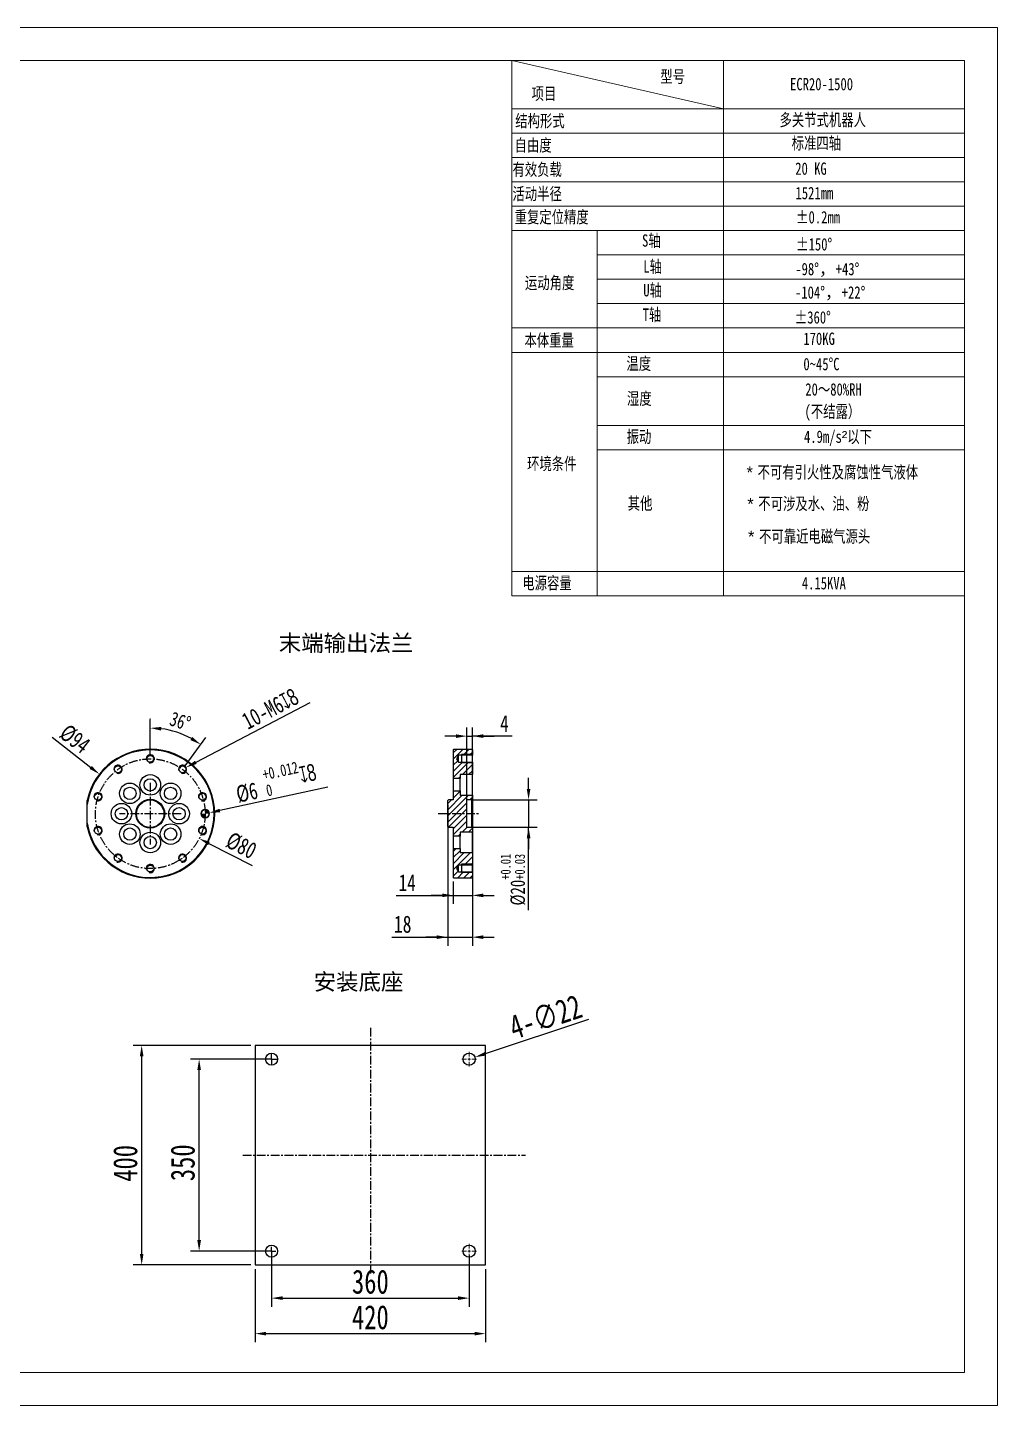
# Model space of a CAD drawing. Header units: millimetres. Extents: x -2601 to 21461, y 11492 to 21077.
# Drawn here: x 17926 to 21461, y 11839 to 16862 of the extents above; entities that cross this region are included whole.
import ezdxf

# ---------------------------------------------------------------- set-up
doc = ezdxf.new("R2010")
doc.units = ezdxf.units.MM
doc.header["$PDSIZE"] = -1
for name, pattern in [('CENTER', [50.8, 31.75, -6.35, 6.35, -6.35]), ('CENTERX2', [20.32, 12.7, -2.54, 2.54, -2.54]), ('HIDDEN', [9.525, 6.35, -3.175])]:
    doc.linetypes.add(name, pattern=pattern)
for name, color, linetype, lineweight in [('DIM', 4, 'Continuous', 0), ('标注', 7, 'Continuous', 35), ('标注层', 161, 'Continuous', 25), ('粗实线层', 7, 'Continuous', 25)]:
    doc.layers.add(name, color=color, linetype=linetype, lineweight=lineweight)
doc.layers.add('中心线层', color=1, linetype='CENTERX2')
doc.styles.get("Standard").update_dxf_attribs({"font": ''})
doc.styles.get('Standard').set_extended_font_data('HYSWLongFangSong')
doc.dimstyles.new('ISO-25', dxfattribs={"dimscale": 25, "dimtxt": 3.5, "dimasz": 1.6, "dimexe": 1.25, "dimexo": 0.625, "dimtad": 1, "dimdec": 0, "dimzin": 9, "dimdsep": 46, "dimtxsty": 'Standard', "dimcen": 2.5, "dimadec": 0, "dimazin": 2, "dimtfac": 1, "dimtdec": 0, "dimtofl": 0, "dimtmove": 0, "dimatfit": 3, "dimfxl": 1, "dimarcsym": 0})
pattern_1 = [(45, (-3339.377, 14075.882), (-11.22532, 11.22532), [])]

# ---------------------------------------------------------------- blocks, each defined once
blk = doc.blocks.new('SW_DOWELSYMBOL_0')
at = {"linetype": 'Continuous', "lineweight": 35}
h = blk.add_hatch(color=0, dxfattribs=at)
edge = h.paths.add_edge_path(flags=0)
edge.add_arc((0, 0), 3, 180, 270)
edge.add_line((0, -3), (0, 0))
edge.add_line((0, 0), (-3, 0))
h = blk.add_hatch(color=0, dxfattribs=at)
edge = h.paths.add_edge_path(flags=0)
edge.add_arc((0, 0), 3, 0, 90)
edge.add_line((0, 3), (0, 0))
edge.add_line((0, 0), (3, 0))
at = {"layer": '标注', "color": 0}
blk.add_circle((0, 0), 3, dxfattribs=at)
blk = doc.blocks.new('*D68')
at = {"color": 0, "lineweight": -2}
for p, q in [((19547.2, 13930.7), (19547.2, 13666.8)), ((19477.2, 13748.2), (19477.2, 13666.8)), ((19269.2, 13698.1), (19477.2, 13698.1)), ((19437.2, 13698.1), (19397.2, 13698.1)), ((19477.2, 13698.1), (19547.2, 13698.1)), ((19587.2, 13698.1), (19627.2, 13698.1))]:
    blk.add_line(p, q, dxfattribs=at)
at = {"color": 0}
for points in [[(19437.2, 13704.8), (19437.2, 13691.4), (19477.2, 13698.1)], [(19587.2, 13704.8), (19587.2, 13691.4), (19547.2, 13698.1)]]:
    blk.add_solid(points, dxfattribs=at)
at = {"layer": 'Defpoints', "color": 0}
for p in [(19547.2, 13946.3), (19477.2, 13763.8), (19547.2, 13698.1)]:
    blk.add_point(p, dxfattribs=at)
at = {"color": 0, "insert": (19309.7, 13744.3), "char_height": 87.5, "attachment_point": 5}
blk.add_mtext('{\\H0.7x;14}', dxfattribs=at)
blk = doc.blocks.new('*D69')
at = {"color": 0, "lineweight": -2}
for p, q in [((19752.1, 14086.3), (19752.1, 14126.3)), ((19551.6, 14046.3), (19783.4, 14046.3)), ((19752.1, 14046.3), (19752.1, 13946.3)), ((19551.6, 13946.3), (19783.4, 13946.3)), ((19752.1, 13644.3), (19752.1, 13946.3)), ((19752.1, 13906.3), (19752.1, 13866.3))]:
    blk.add_line(p, q, dxfattribs=at)
at = {"color": 0}
for points in [[(19745.5, 14086.3), (19758.8, 14086.3), (19752.1, 14046.3)], [(19745.5, 13906.3), (19758.8, 13906.3), (19752.1, 13946.3)]]:
    blk.add_solid(points, dxfattribs=at)
at = {"layer": 'Defpoints', "color": 0}
for p in [(19536, 14046.3), (19536, 13946.3), (19752.1, 13946.3)]:
    blk.add_point(p, dxfattribs=at)
at = {"color": 0, "insert": (19695.5, 13755.3), "char_height": 87.5, "attachment_point": 5, "rotation": 90}
blk.add_mtext('{\\H0.604x;%%C20\\H0.7x;\\S+0.01^ +0.03;}', dxfattribs=at)
blk = doc.blocks.new('*D70')
at = {"color": 0, "lineweight": -2}
for p, q in [((19487.2, 14278.7), (19447.2, 14278.7)), ((19527.2, 13962), (19527.2, 14309.9)), ((19527.2, 14278.7), (19547.2, 14278.7)), ((19547.2, 13959.5), (19547.2, 14309.9)), ((19692.1, 14278.7), (19547.2, 14278.7)), ((19587.2, 14278.7), (19627.2, 14278.7))]:
    blk.add_line(p, q, dxfattribs=at)
at = {"color": 0}
for points in [[(19487.2, 14285.3), (19487.2, 14272), (19527.2, 14278.7)], [(19587.2, 14285.3), (19587.2, 14272), (19547.2, 14278.7)]]:
    blk.add_solid(points, dxfattribs=at)
at = {"layer": 'Defpoints', "color": 0}
for p in [(19547.2, 14278.7), (19527.2, 13946.3), (19547.2, 13943.8)]:
    blk.add_point(p, dxfattribs=at)
at = {"color": 0, "insert": (19664, 14324.9), "char_height": 87.5, "attachment_point": 5}
blk.add_mtext('{\\H0.7x;4}', dxfattribs=at)
blk = doc.blocks.new('*D71')
at = {"color": 0, "lineweight": -2}
blk.add_line((18014.9, 14274.3), (18155.9, 14164.6), dxfattribs=at)
at = {"color": 0}
blk.add_solid([(18160, 14169.8), (18151.8, 14159.3), (18187.5, 14140)], dxfattribs=at)
at = {"layer": 'Defpoints', "color": 0}
for p in [(18187.5, 14140), (18558.5, 13851.5)]:
    blk.add_point(p, dxfattribs=at)
at = {"color": 0, "insert": (18098, 14268.2), "char_height": 87.5, "attachment_point": 5, "rotation": 322.1283}
blk.add_mtext('{\\H0.7x;%%C94}', dxfattribs=at)
blk = doc.blocks.new('*D72')
at = {"color": 0, "lineweight": -2}
blk.add_line((18587.1, 13887.3), (18745, 13807.3), dxfattribs=at)
at = {"color": 0}
blk.add_solid([(18590.1, 13893.2), (18584.1, 13881.4), (18551.4, 13905.4)], dxfattribs=at)
at = {"layer": 'Defpoints', "color": 0}
for p in [(18194.6, 14086.2), (18551.4, 13905.4)]:
    blk.add_point(p, dxfattribs=at)
at = {"color": 0, "insert": (18704.8, 13879.5), "char_height": 87.5, "attachment_point": 5, "rotation": 333.1315}
blk.add_mtext('{\\H0.7x;%%C80}', dxfattribs=at)
blk = doc.blocks.new('*D73')
at = {"color": 0, "lineweight": -2}
for p, q in [((18373, 14211.4), (18373, 14339.4)), ((18499.7, 14170.2), (18575, 14273.8))]:
    blk.add_line(p, q, dxfattribs=at)
blk.add_arc((18373, 13995.8), 312.4, 61.3417, 82.6583, dxfattribs=at)
at = {"color": 0}
for points in [[(18412.5, 14298.9), (18413.3, 14312.2), (18373, 14308.1)], [(18526.4, 14275.5), (18519.2, 14264.2), (18556.6, 14248.5)]]:
    blk.add_solid(points, dxfattribs=at)
at = {"layer": 'Defpoints', "color": 0}
for p in [(18500, 14281.1), (18373, 14195.8), (18490.5, 14157.6), (18373, 13995.8), (18373, 13995.8)]:
    blk.add_point(p, dxfattribs=at)
at = {"color": 0, "insert": (18482.5, 14332.9), "char_height": 87.5, "attachment_point": 5, "rotation": 342}
blk.add_mtext('{\\H0.604x;36°}', dxfattribs=at)
blk = doc.blocks.new('*D74')
at = {"color": 0, "lineweight": -2}
blk.add_line((19020.9, 14093), (18626.7, 14007.4), dxfattribs=at)
at = {"color": 0}
blk.add_solid([(18625.3, 14014), (18628.1, 14000.9), (18587.6, 13998.9)], dxfattribs=at)
at = {"layer": 'Defpoints', "color": 0}
for p in [(18558.3, 13992.6), (18587.6, 13998.9)]:
    blk.add_point(p, dxfattribs=at)
at = {"color": 0, "insert": (18829.9, 14116.3), "char_height": 87.5, "attachment_point": 5, "rotation": 12.2537}
blk.add_mtext('{\\H0.7x;%%C6 \\H0.7x;\\S+0.012^ 0;\\A1;\\fGDT|b0|i0|c0|p2;\\H1.42857x;\\W0.7;x8}', dxfattribs=at)
blk = doc.blocks.new('SW_CENTERMARKSYMBOL_0')
at = {"layer": '中心线层', "color": 0}
for p, q in [((-0.3, 0), (-9.45, 0)), ((0, 0), (-0.15, 0)), ((0, 0.3), (0, 9.45)), ((0, 0), (0, 0.15)), ((0, 0), (0, -0.15)), ((0, 0), (0.15, 0)), ((0.3, 0), (9.45, 0)), ((0, -0.3), (0, -9.45))]:
    blk.add_line(p, q, dxfattribs=at)
blk = doc.blocks.new('SW_CENTERMARKSYMBOL_1')
at = {"layer": '中心线层', "color": 0}
for p, q in [((-0.3, 0), (-7.65, 0)), ((0, 0), (-0.15, 0)), ((0, 0.3), (0, 7.65)), ((0, 0), (0, 0.15)), ((0, 0), (0, -0.15)), ((0, 0), (0.15, 0)), ((0.3, 0), (7.65, 0)), ((0, -0.3), (0, -7.65))]:
    blk.add_line(p, q, dxfattribs=at)
blk = doc.blocks.new('SW_CENTERMARKSYMBOL_2')
at = {"color": 0, "linetype": 'Continuous', "lineweight": 0}
for p, q in [((-5, 0), (-13.5, 0)), ((0, 0), (-2.5, 0)), ((0, 5), (0, 13.5)), ((0, 0), (0, 2.5)), ((0, 0), (0, -2.5)), ((0, 0), (2.5, 0)), ((5, 0), (13.5, 0)), ((0, -5), (0, -13.5))]:
    blk.add_line(p, q, dxfattribs=at)
blk = doc.blocks.new('SW_CENTERMARKSYMBOL_3')
at = {"color": 0, "linetype": 'Continuous', "lineweight": 0}
for p, q in [((-5, 0), (-13.5, 0)), ((0, 0), (-2.5, 0)), ((0, 5), (0, 13.5)), ((0, 0), (0, 2.5)), ((0, 0), (0, -2.5)), ((0, 0), (2.5, 0)), ((5, 0), (13.5, 0)), ((0, -5), (0, -13.5))]:
    blk.add_line(p, q, dxfattribs=at)
blk = doc.blocks.new('*D75')
at = {"color": 0, "lineweight": -2}
for p, q in [((18739.8, 13151.1), (18310.4, 13151.1)), ((18341.7, 12391.1), (18341.7, 13111.1)), ((18739.8, 12351.1), (18310.4, 12351.1))]:
    blk.add_line(p, q, dxfattribs=at)
at = {"color": 0}
for points in [[(18335, 13111.1), (18348.3, 13111.1), (18341.7, 13151.1)], [(18335, 12391.1), (18348.3, 12391.1), (18341.7, 12351.1)]]:
    blk.add_solid(points, dxfattribs=at)
at = {"layer": 'Defpoints', "color": 0}
for p in [(18341.7, 13151.1), (18755.4, 13151.1), (18755.4, 12351.1)]:
    blk.add_point(p, dxfattribs=at)
at = {"color": 0, "insert": (18282.3, 12721.1), "char_height": 87.5, "attachment_point": 5, "rotation": 90}
blk.add_mtext('400', dxfattribs=at)
blk = doc.blocks.new('*D76')
at = {"color": 0, "lineweight": -2}
for p, q in [((18755.4, 12335.4), (18755.4, 12069)), ((19595.4, 12335.4), (19595.4, 12069)), ((18795.4, 12100.3), (19555.4, 12100.3))]:
    blk.add_line(p, q, dxfattribs=at)
at = {"color": 0}
for points in [[(18795.4, 12106.9), (18795.4, 12093.6), (18755.4, 12100.3)], [(19555.4, 12106.9), (19555.4, 12093.6), (19595.4, 12100.3)]]:
    blk.add_solid(points, dxfattribs=at)
at = {"layer": 'Defpoints', "color": 0}
for p in [(18755.4, 12351.1), (19595.4, 12351.1), (19595.4, 12100.3)]:
    blk.add_point(p, dxfattribs=at)
at = {"color": 0, "insert": (19175.4, 12159.6), "char_height": 87.5, "attachment_point": 5}
blk.add_mtext('420', dxfattribs=at)
blk = doc.blocks.new('*D77')
at = {"color": 0, "lineweight": -2}
for p, q in [((18799.8, 13101.1), (18520, 13101.1)), ((18551.2, 12441.1), (18551.2, 13061.1)), ((18800.1, 12401.1), (18520, 12401.1))]:
    blk.add_line(p, q, dxfattribs=at)
at = {"color": 0}
for points in [[(18544.5, 13061.1), (18557.9, 13061.1), (18551.2, 13101.1)], [(18544.5, 12441.1), (18557.9, 12441.1), (18551.2, 12401.1)]]:
    blk.add_solid(points, dxfattribs=at)
at = {"layer": 'Defpoints', "color": 0}
for p in [(18551.2, 13101.1), (18815.4, 13101.1), (18815.7, 12401.1)]:
    blk.add_point(p, dxfattribs=at)
at = {"color": 0, "insert": (18491.8, 12723.3), "char_height": 87.5, "attachment_point": 5, "rotation": 90}
blk.add_mtext('350', dxfattribs=at)
blk = doc.blocks.new('*D78')
at = {"color": 0, "lineweight": -2}
for p, q in [((18815.4, 12384.8), (18815.4, 12198.5)), ((19535.4, 12385.4), (19535.4, 12198.5)), ((18855.4, 12229.7), (19495.4, 12229.7))]:
    blk.add_line(p, q, dxfattribs=at)
at = {"color": 0}
for points in [[(18855.4, 12236.4), (18855.4, 12223.1), (18815.4, 12229.7)], [(19495.4, 12236.4), (19495.4, 12223.1), (19535.4, 12229.7)]]:
    blk.add_solid(points, dxfattribs=at)
at = {"layer": 'Defpoints', "color": 0}
for p in [(18815.4, 12400.5), (19535.4, 12401.1), (19535.4, 12229.7)]:
    blk.add_point(p, dxfattribs=at)
at = {"color": 0, "insert": (19175.4, 12289.1), "char_height": 87.5, "attachment_point": 5}
blk.add_mtext('360', dxfattribs=at)
blk = doc.blocks.new('*D79')
at = {"color": 0, "lineweight": -2}
blk.add_line((19970.8, 13245), (19594.3, 13120.5), dxfattribs=at)
at = {"color": 0}
blk.add_solid([(19592.2, 13126.9), (19596.4, 13114.2), (19556.3, 13108)], dxfattribs=at)
at = {"layer": 'Defpoints', "color": 0}
for p in [(19514.5, 13094.2), (19556.3, 13108)]:
    blk.add_point(p, dxfattribs=at)
at = {"color": 0, "insert": (19813.6, 13255.6), "char_height": 87.5, "attachment_point": 5, "rotation": 18.2976}
blk.add_mtext('4-∅22', dxfattribs=at)
blk = doc.blocks.new('*D80')
at = {"color": 0, "lineweight": -2}
for p, q in [((19457.2, 14028.2), (19457.2, 13514.5)), ((19547.2, 14028.2), (19547.2, 13514.5)), ((19253.2, 13545.7), (19457.2, 13545.7)), ((19417.2, 13545.7), (19377.2, 13545.7)), ((19457.2, 13545.7), (19547.2, 13545.7)), ((19587.2, 13545.7), (19627.2, 13545.7))]:
    blk.add_line(p, q, dxfattribs=at)
at = {"color": 0}
for points in [[(19417.2, 13552.4), (19417.2, 13539), (19457.2, 13545.7)], [(19587.2, 13552.4), (19587.2, 13539), (19547.2, 13545.7)]]:
    blk.add_solid(points, dxfattribs=at)
at = {"layer": 'Defpoints', "color": 0}
for p in [(19457.2, 14043.8), (19547.2, 14043.8), (19547.2, 13545.7)]:
    blk.add_point(p, dxfattribs=at)
at = {"color": 0, "insert": (19293.3, 13592.6), "char_height": 87.5, "attachment_point": 5}
blk.add_mtext('{\\H0.71429x;18}', dxfattribs=at)

msp = doc.modelspace()

# ---------------------------------------------------------------- hatches: boundary and pattern name
at = {"lineweight": 5, "true_color": 0x67adff}
h = msp.add_hatch(dxfattribs=at)
h.set_pattern_fill('ANSI31', color=161, scale=5, style=0)
h.set_pattern_definition(pattern_1)
h.paths.add_polyline_path([(19502.2, 14138.8), (19547.2, 14138.8), (19547.2, 14183.8), (19497.2, 14183.8), (19489.7, 14196.3), (19497.2, 14208.8), (19547.2, 14208.8), (19547.2, 14228.8), (19544.7, 14231.3), (19479.7, 14231.3), (19477.2, 14228.8), (19477.2, 14123.8), (19502.2, 14123.8)], flags=0)
h = msp.add_hatch(dxfattribs=at)
h.set_pattern_fill('ANSI31', color=161, scale=5, style=0)
h.set_pattern_definition([(45, (18514.905, 13382.46), (-11.22532, 11.22532), [])])
h.paths.add_polyline_path([(19477.2, 14078.8), (19477.2, 14046.3), (19459.7, 14046.3), (19457.2, 14043.8), (19457.2, 13948.8), (19459.7, 13946.3), (19477.2, 13946.3), (19477.2, 13913.8), (19502.2, 13913.8), (19502.2, 13928.8), (19547.2, 13928.8), (19547.2, 13943.8), (19544.7, 13946.3), (19527.2, 13946.3), (19527.2, 14046.3), (19544.7, 14046.3), (19547.2, 14048.8), (19547.2, 14063.8), (19502.2, 14063.8), (19502.2, 14078.8)], flags=0)
h = msp.add_hatch(dxfattribs=at)
h.set_pattern_fill('ANSI31', color=161, scale=5, style=0)
h.set_pattern_definition(pattern_1)
h.paths.add_polyline_path([(19502.2, 13853.8), (19502.2, 13868.8), (19477.2, 13868.8), (19477.2, 13763.8), (19479.7, 13761.3), (19544.7, 13761.3), (19547.2, 13763.8), (19547.2, 13783.8), (19497.2, 13783.8), (19489.7, 13796.3), (19497.2, 13808.8), (19547.2, 13808.8), (19547.2, 13853.8)], flags=0)

# ---------------------------------------------------------------- linework, layer by layer
at = {"color": 0, "linetype": 'Continuous', "lineweight": 0}
for p, q in [((21461.3, 16861.9), (14356.8, 16861.9)), ((21461.3, 11838.5), (21461.3, 16861.9))]:
    msp.add_line(p, q, dxfattribs=at)
at = {"color": 0, "linetype": 'Continuous', "lineweight": 15}
for p, q in [((21341.7, 16742.3), (14476.4, 16742.3)), ((21341.7, 11958.1), (21341.7, 16742.3))]:
    msp.add_line(p, q, dxfattribs=at)
msp.add_line((18954.7, 14400.5), (18539.3, 14183.1))
at = {"color": 7, "linetype": 'HIDDEN', "lineweight": 18}
msp.add_line((18373, 14343), (18373, 14311.2), dxfattribs=at)
at = {"color": 161, "lineweight": 30, "true_color": 0x67adff}
for p, q in [((19479.7, 14231.3), (19477.2, 14228.8)), ((19477.2, 14228.8), (19477.2, 14123.8)), ((19479.7, 14231.3), (19544.7, 14231.3)), ((19547.2, 14228.8), (19544.7, 14231.3)), ((19547.2, 14228.8), (19547.2, 14208.8)), ((19497.2, 14208.8), (19489.7, 14196.3)), ((19489.7, 14196.3), (19497.2, 14183.8)), ((19547.2, 14208.8), (19497.2, 14208.8)), ((19497.2, 14183.8), (19497.2, 14208.8)), ((19497.2, 14183.8), (19547.2, 14183.8)), ((19547.2, 14211.3), (19507.2, 14211.3)), ((19507.2, 14211.3), (19507.2, 14181.3)), ((19547.2, 14181.3), (19507.2, 14181.3)), ((19547.2, 14183.8), (19547.2, 14208.8)), ((19547.2, 14183.8), (19547.2, 14138.8)), ((19502.2, 14123.8), (19477.2, 14123.8)), ((19477.2, 14123.8), (19477.2, 14078.8)), ((19502.2, 14138.8), (19502.2, 14123.8)), ((19547.2, 14138.8), (19502.2, 14138.8)), ((19502.2, 14078.8), (19502.2, 14123.8)), ((19547.2, 14063.8), (19547.2, 14138.8)), ((19477.2, 14078.8), (19502.2, 14078.8)), ((19477.2, 14078.8), (19477.2, 14046.3)), ((19502.2, 14078.8), (19502.2, 14063.8)), ((18143, 13961.8), (18143, 14029.8)), ((19459.7, 14046.3), (19457.2, 14043.8)), ((19457.2, 13948.8), (19457.2, 14043.8)), ((19477.2, 14046.3), (19459.7, 14046.3)), ((19502.2, 14063.8), (19547.2, 14063.8)), ((19544.7, 14046.3), (19527.2, 14046.3)), ((19527.2, 13946.3), (19527.2, 14046.3)), ((19544.7, 14046.3), (19547.2, 14048.8)), ((19544.7, 13946.3), (19544.7, 14046.3)), ((19547.2, 14063.8), (19547.2, 14048.8)), ((19547.2, 14048.8), (19547.2, 13943.8)), ((19457.2, 13948.8), (19459.7, 13946.3)), ((19459.7, 13946.3), (19477.2, 13946.3)), ((19477.2, 13946.3), (19477.2, 13913.8)), ((19547.2, 13928.8), (19502.2, 13928.8)), ((19502.2, 13928.8), (19502.2, 13913.8)), ((19527.2, 13946.3), (19544.7, 13946.3)), ((19547.2, 13943.8), (19544.7, 13946.3)), ((19547.2, 13943.8), (19547.2, 13928.8)), ((19547.2, 13853.8), (19547.2, 13928.8)), ((19502.2, 13913.8), (19477.2, 13913.8)), ((19477.2, 13913.8), (19477.2, 13868.8)), ((19477.2, 13868.8), (19477.2, 13763.8)), ((19477.2, 13868.8), (19502.2, 13868.8)), ((19502.2, 13868.8), (19502.2, 13913.8)), ((19502.2, 13868.8), (19502.2, 13853.8)), ((19502.2, 13853.8), (19547.2, 13853.8)), ((19547.2, 13853.8), (19547.2, 13808.8)), ((19497.2, 13808.8), (19489.7, 13796.3)), ((19489.7, 13796.3), (19497.2, 13783.8)), ((19547.2, 13808.8), (19497.2, 13808.8)), ((19497.2, 13783.8), (19497.2, 13808.8)), ((19497.2, 13783.8), (19547.2, 13783.8)), ((19547.2, 13811.3), (19507.2, 13811.3)), ((19507.2, 13811.3), (19507.2, 13781.3)), ((19547.2, 13781.3), (19507.2, 13781.3)), ((19547.2, 13783.8), (19547.2, 13808.8)), ((19547.2, 13783.8), (19547.2, 13763.8)), ((19477.2, 13763.8), (19479.7, 13761.3)), ((19544.7, 13761.3), (19479.7, 13761.3)), ((19544.7, 13761.3), (19547.2, 13763.8)), ((18755.4, 13151.1), (18755.4, 12351.1)), ((19595.4, 13151.1), (18755.4, 13151.1)), ((19595.4, 12351.1), (19595.4, 13151.1)), ((18755.4, 12351.1), (19595.4, 12351.1))]:
    msp.add_line(p, q, dxfattribs=at)
at = {"color": 1, "linetype": 'CENTER'}
for p, q in [((18373, 14107.9), (18373, 13883.6)), ((18485.1, 13995.8), (18260.8, 13995.8)), ((19423.1, 13996.8), (19572.5, 13997)), ((19175.4, 13214.9), (19175.4, 12317.5)), ((18710.4, 12751.1), (19741.5, 12751.1))]:
    msp.add_line(p, q, dxfattribs=at)
at = {"color": 7, "linetype": 'Continuous', "lineweight": 15}
msp.add_line((14476.4, 11958.1), (21341.7, 11958.1), dxfattribs=at)
at = {"color": 7, "linetype": 'Continuous', "lineweight": 0}
msp.add_line((14356.8, 11838.5), (21461.3, 11838.5), dxfattribs=at)
at = {"color": 1, "linetype": 'CENTER'}
msp.add_circle((18373, 13995.8), 200, dxfattribs=at)
at = {"color": 161, "lineweight": 30, "true_color": 0x67adff}
for centre, radius in [((18255.4, 14157.6), 12.5), ((18373, 14195.8), 12.5), ((18490.5, 14157.6), 12.5), ((18373, 14100.8), 37.5), ((18373, 14100.8), 22.5), ((18182.8, 14057.6), 12.5), ((18298.7, 14070), 37.5), ((18298.7, 14070), 22.5), ((18447.2, 14070), 37.5), ((18447.2, 14070), 22.5), ((18268, 13995.8), 37.5), ((18268, 13995.8), 22.5), ((18373, 13995.8), 52.5), ((18373, 13995.8), 50), ((18478, 13995.8), 37.5), ((18478, 13995.8), 22.5), ((18182.8, 13934), 12.5), ((18298.7, 13921.5), 37.5), ((18298.7, 13921.5), 22.5), ((18373, 13890.8), 37.5), ((18447.2, 13921.5), 37.5), ((18447.2, 13921.5), 22.5), ((18563.2, 13934), 12.5), ((18373, 13890.8), 22.5), ((18255.4, 13834), 12.5), ((18490.5, 13834), 12.5), ((18373, 13795.8), 12.5), ((18815.4, 13101.1), 22), ((19535.4, 13101.1), 22), ((18815.4, 12401.1), 22), ((19535.4, 12401.1), 22)]:
    msp.add_circle(centre, radius, dxfattribs=at)
at = {"color": 161, "linetype": 'Continuous', "lineweight": 25, "true_color": 0x67adff}
msp.add_circle((18563.2, 14057.6), 12.5, dxfattribs=at)
at = {"color": 161, "lineweight": 30, "true_color": 0x67adff}
for centre, radius, start, end in [((18373, 13995.8), 235, 191.8403, 168.1597), ((18373, 13995.8), 232.5, 188.4098, 171.5902), ((18255.4, 14157.6), 15, 255, 195), ((18373, 14195.8), 15, 255, 195), ((18490.5, 14157.6), 15, 255, 195), ((18182.8, 14057.6), 15, 255, 195), ((18563.2, 14057.6), 15, 255, 195), ((18182.8, 13934), 15, 255, 195), ((18563.2, 13934), 15, 255, 195), ((18255.4, 13834), 15, 255, 195), ((18490.5, 13834), 15, 255, 195), ((18373, 13795.8), 15, 255, 195)]:
    msp.add_arc(centre, radius, start, end, dxfattribs=at)
for points in [[(18143, 14029.8), (18143, 14034.5), (18143, 14039.3), (18143, 14044)], [(18143, 13947.5), (18143, 13952.3), (18143, 13957), (18143, 13961.8)]]:
    msp.add_open_spline(points, degree=3, dxfattribs=at)
msp.add_solid([(18536.2, 14189), (18542.4, 14177.2), (18503.8, 14164.5)])
at = {"layer": 'DIM', "color": 0, "linetype": 'Continuous', "lineweight": 0}
for p, q in [((19691.4, 16742.3), (20462.4, 16565)), ((19691.4, 16742.3), (21341.7, 16742.3)), ((19691.4, 16742.3), (19691.4, 14790.7)), ((20462.4, 16742.3), (20462.4, 14790.7)), ((21341.7, 16742.3), (21341.7, 13812.6))]:
    msp.add_line(p, q, dxfattribs=at)
at = {"layer": '标注层', "color": 0, "linetype": 'Continuous', "lineweight": 15}
for p, q in [((19691.4, 16565), (21341.7, 16565)), ((19691.4, 16476.3), (21341.7, 16476.3)), ((19691.4, 16387.6), (21341.7, 16387.6)), ((19691.4, 16298.9), (21341.7, 16298.9)), ((19691.4, 16210.3), (21341.7, 16210.3)), ((19691.4, 16121.6), (21341.7, 16121.6)), ((19691.4, 16121.6), (21341.7, 16121.6)), ((20001.7, 16121.6), (20001.7, 14791.5)), ((20001.7, 16032.9), (21341.7, 16032.9)), ((20001.7, 15944.3), (21341.7, 15944.3)), ((20001.7, 15944.3), (21341.7, 15944.3)), ((20001.7, 15855.6), (21341.7, 15855.6)), ((20001.7, 15855.6), (21341.7, 15855.6)), ((19691.4, 15766.9), (21341.7, 15766.9)), ((19691.4, 15677.4), (21341.7, 15677.4)), ((19691.4, 15677.4), (21341.7, 15677.4)), ((20001.7, 15677.4), (20001.7, 14879.4)), ((20001.7, 15588.8), (21341.7, 15588.8)), ((20001.7, 15411.4), (21341.7, 15411.4)), ((20001.7, 15322.7), (21341.7, 15322.7)), ((19691.4, 14879.4), (21341.7, 14879.4)), ((19691.4, 14790.7), (21341.7, 14790.7))]:
    msp.add_line(p, q, dxfattribs=at)
at = {"layer": '粗实线层', "linetype": 'Continuous'}
msp.add_circle((18573, 13995.8), 15, dxfattribs=at)

# ---------------------------------------------------------------- block references
at = {"color": 161, "linetype": 'Continuous', "lineweight": 25, "true_color": 0x67adff, "xscale": 5, "yscale": 5, "zscale": 5}
msp.add_blockref('SW_DOWELSYMBOL_0', (18573, 13995.8), dxfattribs=at)
at = {"color": 1, "linetype": 'CENTER', "xscale": 2, "yscale": 2, "zscale": 2}
for name, p in [('SW_CENTERMARKSYMBOL_0', (18815.4, 13101.1)), ('SW_CENTERMARKSYMBOL_3', (19535.4, 13101.1)), ('SW_CENTERMARKSYMBOL_1', (18815.4, 12401.1)), ('SW_CENTERMARKSYMBOL_2', (19535.4, 12401.1))]:
    msp.add_blockref(name, p, dxfattribs=at)

# ---------------------------------------------------------------- texts
at = {"char_height": 60, "attachment_point": 1}
for s, insert, width in [('{\\fSimSun|b0|i0|c134|p2;末端输出法兰}', (18841.4, 14648.1), 605.79), ('{\\fSimSun|b0|i0|c134|p2;安装底座}', (18968.5, 13413), 489.267)]:
    msp.add_mtext(s, dxfattribs=dict(at, insert=insert, width=width))
at = {"insert": (18810.1, 14377.8), "char_height": 87.5, "attachment_point": 5, "rotation": 27.6309}
msp.add_mtext('{\\H0.7x;10-M6\\A1;\\fGDT|b0|i0|c0|p2;\\W0.7;x8}', dxfattribs=at)
at = {"layer": '标注层', "color": 0, "linetype": 'Continuous', "lineweight": 15, "char_height": 45, "attachment_point": 1}
for s, insert, width in [('型号', (20232.4, 16705.8), 444.565), ('ECR20-1500', (20705.3, 16678.3), 444.565), ('项目', (19763, 16643.7), 444.565), ('结构形式', (19703.7, 16544.3), 444.565), ('多关节式机器人', (20667, 16548.2), 444.565), ('自由度', (19701.2, 16455.6), 444.565), ('标准四轴', (20711.4, 16463), 444.565), ('有效负载', (19693.4, 16367), 444.565), ('20 KG', (20724.3, 16370.1), 444.565), ('活动半径', (19693.4, 16278.3), 444.565), ('1521mm', (20725.2, 16281.2), 444.565), ('重复定位精度', (19701.2, 16193.8), 444.565), ('%%P0.2mm', (20726.8, 16193), 444.565), ('S轴', (20165.8, 16108), 444.565), ('%%P150%%D', (20727.1, 16094.2), 444.565), ('L轴', (20170.2, 16013), 444.565), ('-98°{\\fSimSun|b0|i0|c134|p2;，}+43°', (20724.5, 16004.1), 444.565), ('运动角度', (19739, 15954), 444.565), ('U轴', (20170.2, 15926.9), 444.565), ('-104°{\\fSimSun|b0|i0|c134|p2;，}+22°', (20723.5, 15918.7), 444.565), ('T轴', (20167.8, 15837.7), 444.565), ('%%P360%%D', (20722.1, 15827.8), 444.565), ('本体重量', (19737.1, 15744.5), 444.565), ('170KG', (20753.8, 15750.1), 444.565), ('温度', (20108.9, 15659.6), 444.565), ('0~45%%DC', (20753.9, 15657.6), 444.565), ('湿度', (20110.8, 15532.1), 444.565), ('20～80%RH', (20760.9, 15565.3), 444.565), ('(不结露）', (20758.2, 15484.9), 444.565), ('振动', (20109.6, 15393), 444.565), ('4.9m/s{\\farial|b0|i0|c0|p2;\\H0.9583x;²\\fHYSWLongFangSong|b0|i0|c134|p2;\\H1.044x;以下}', (20756.2, 15392.9), 444.565), ('环境条件', (19746.7, 15294.4), 444.565), ('{\\farial|b0|i0|c134|p2;\\H0.9583x;* \\fHYSWLongFangSong|b0|i0|c134|p2;\\H1.044x;不可有引火性及腐蚀性气液体}', (20546.7, 15263.6), 680.829), ('其他', (20113.7, 15149.8), 444.565), ('{\\farial|b0|i0|c134|p2;\\H0.9583x;* \\fHYSWLongFangSong|b0|i0|c134|p2;\\H1.044x;不可涉及水、油、粉}', (20549.4, 15148.8), 673.341), ('{\\farial|b0|i0|c134|p2;\\H0.9583x;* \\fHYSWLongFangSong|b0|i0|c134|p2;\\H1.044x;不可靠近电磁气源头}', (20552.1, 15029.5), 834.95), ('电源容量', (19729.3, 14859.5), 444.565), ('4.15KVA', (20748.2, 14858.7), 444.565)]:
    msp.add_mtext(s, dxfattribs=dict(at, insert=insert, width=width))

# ---------------------------------------------------------------- dimensions: what is measured, and where the dimension line sits
for p1, p2, text, picture, middle in [((18558.5, 13851.5), (18187.5, 14140), '{\\H0.7x;%%C94}', '*D71', (18098, 14268.2)), ((18558.3, 13992.6), (18587.6, 13998.9), '{\\H0.7x;%%C6 \\H0.7x;\\S+0.012^ 0;\\A1;\\fGDT|b0|i0|c0|p2;\\H1.42857x;\\W0.7;x8}', '*D74', (18829.9, 14116.3))]:
    dim = msp.add_diameter_dim_2p(p1=p1, p2=p2, text=text, dimstyle='ISO-25', override={"dimcen": 0})
    dim.commit()
    dim.dimension.update_dxf_attribs({"geometry": picture, "text_midpoint": middle})
dim = msp.add_angular_dim_2l(base=(18500, 14281.1), line1=((18373, 13995.8), (18373, 14195.8)), line2=((18490.5, 14157.6), (18373, 13995.8)), text='{\\H0.604x;<>}', dimstyle='ISO-25')
dim.commit()
dim.dimension.update_dxf_attribs({"geometry": '*D73', "text_midpoint": (18482.5, 14332.9)})
for base, p1, p2, text, picture, middle in [((19547.2, 14278.7), (19527.2, 13946.3), (19547.2, 13943.8), '{\\H0.7x;4}', '*D70', (19664, 14278.6)), ((19547.2, 13545.7), (19457.2, 14043.8), (19547.2, 14043.8), '{\\H0.71429x;18}', '*D80', (19293.3, 13545.7)), ((19547.2, 13698.1), (19477.2, 13763.8), (19547.2, 13946.3), '{\\H0.7x;14}', '*D68', (19309.7, 13655.5))]:
    dim = msp.add_linear_dim(base=base, p1=p1, p2=p2, text=text, dimstyle='ISO-25', override={"dimtmove": 1})
    dim.commit()
    dim.dimension.update_dxf_attribs({"geometry": picture, "text_midpoint": middle, "dimtype": 160})
dim = msp.add_linear_dim(base=(19752.1, 13946.3), p1=(19536, 14046.3), p2=(19536, 13946.3), angle=90, text='{\\H0.604x;%%C20\\H0.7x;\\S+0.01^ +0.03;}', dimstyle='ISO-25', override={"dimtmove": 1})
dim.commit()
dim.dimension.update_dxf_attribs({"geometry": '*D69', "text_midpoint": (19816.1, 13755.3), "dimtype": 160})
for p1, p2, text, override, picture, middle in [((18194.6, 14086.2), (18551.4, 13905.4), '{\\H0.7x;%%C80}', {"dimcen": 0, "dimatfit": 0}, '*D72', (18683.9, 13838.3)), ((19514.5, 13094.2), (19556.3, 13108), '4-<>', {"dimlfac": 0.5, "dimcen": 0}, '*D79', (19832.2, 13199.2))]:
    dim = msp.add_diameter_dim_2p(p1=p1, p2=p2, text=text, dimstyle='ISO-25', override=override)
    dim.commit()
    dim.dimension.update_dxf_attribs({"geometry": picture, "text_midpoint": middle, "dimtype": 163})
for base, p1, p2, picture, middle in [((18341.7, 13151.1), (18755.4, 12351.1), (18755.4, 13151.1), '*D75', (18341.7, 12721.1)), ((18551.2, 13101.1), (18815.7, 12401.1), (18815.4, 13101.1), '*D77', (18551.2, 12723.3))]:
    dim = msp.add_linear_dim(base=base, p1=p1, p2=p2, angle=90, dimstyle='ISO-25', override={"dimlfac": 0.5, "dimcen": 0})
    dim.commit()
    dim.dimension.update_dxf_attribs({"geometry": picture, "text_midpoint": middle, "dimtype": 160})
for base, p1, p2, picture, middle in [((19535.4, 12229.7), (18815.4, 12400.5), (19535.4, 12401.1), '*D78', (19175.4, 12229.7)), ((19595.4, 12100.3), (18755.4, 12351.1), (19595.4, 12351.1), '*D76', (19175.4, 12100.3))]:
    dim = msp.add_linear_dim(base=base, p1=p1, p2=p2, dimstyle='ISO-25', override={"dimlfac": 0.5, "dimcen": 0})
    dim.commit()
    dim.dimension.update_dxf_attribs({"geometry": picture, "text_midpoint": middle, "dimtype": 160})

doc.saveas('drawing.dxf')
